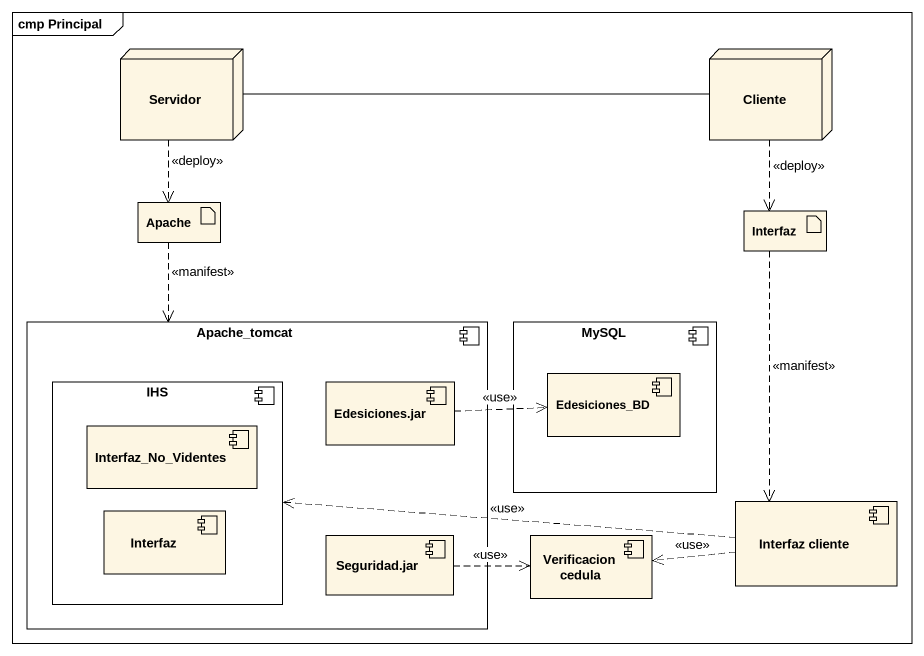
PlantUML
@startuml
mainframe cmp Principal
node Servidor
node Cliente
artifact Apache
artifact Interfaz
component Apache_tomcat {
  component IHS {
    component Interfaz_No_Videntes
    component "Interfaz" as Interfaz_2
  }
  component "Edesiciones.jar" as Edesiciones_jar
  component "Seguridad.jar" as Seguridad_jar
}
component MySQL {
  component Edesiciones_BD
}
component "Interfaz cliente" as Interfaz_cliente
component "Verificacion cedula" as Verificacion_cedula
Servidor -right- Cliente
Servidor ..> Apache : <<deploy>>
Cliente ..> Interfaz : <<deploy>>
Apache ..> Apache_tomcat : <<manifest>>
Interfaz ..> Interfaz_cliente : <<manifest>>
Edesiciones_jar .right.> Edesiciones_BD : <<use>>
Interfaz_cliente .left.> IHS : <<use>>
Interfaz_cliente .left.> Verificacion_cedula : <<use>>
Seguridad_jar .right.> Verificacion_cedula : <<use>>
@enduml
